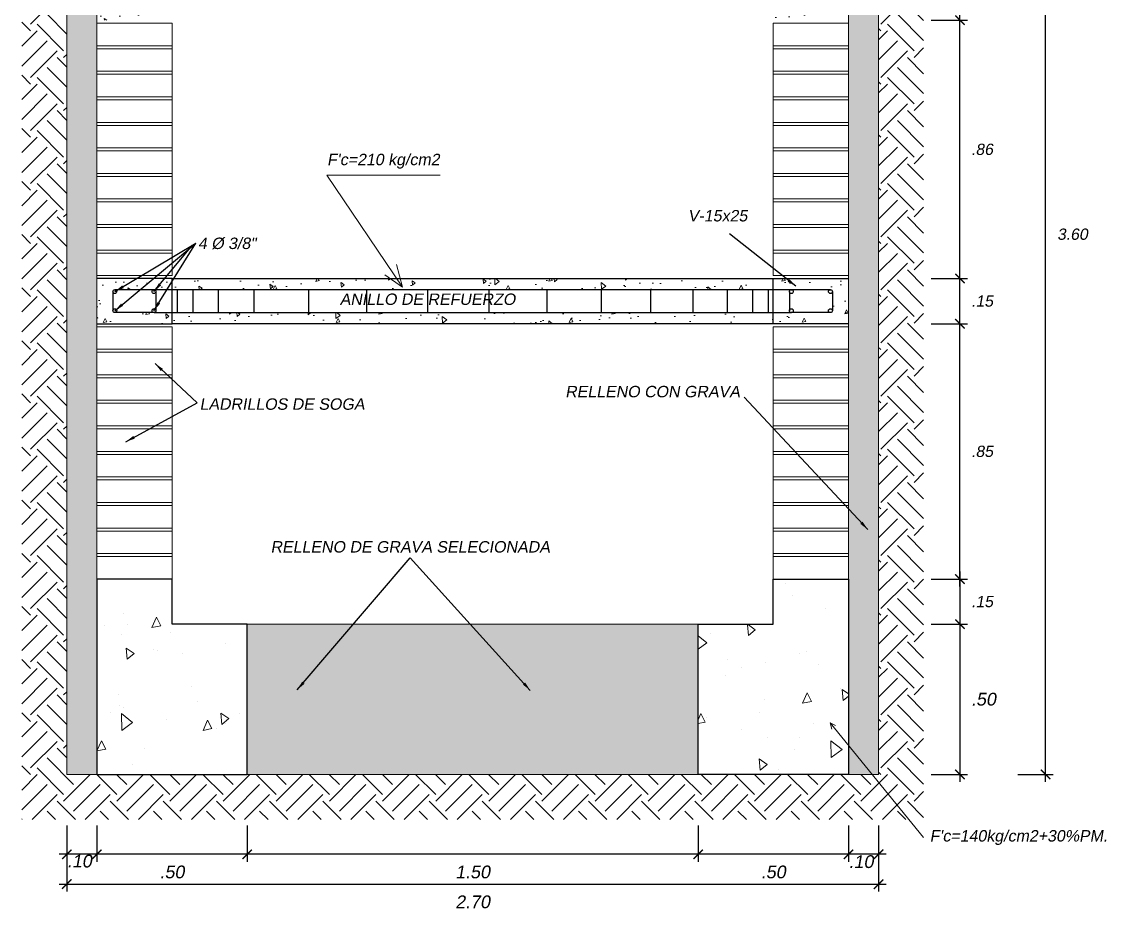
# Model space of a CAD drawing. Header units: metres. Extents: x 4293 to 4528, y 2596 to 2639.
# Drawn here: x 4308.162 to 4311.769, y 2616.846 to 2619.803 of the extents above; entities that cross this region are included whole.
import ezdxf
from ezdxf.enums import TextEntityAlignment as Align

# ---------------------------------------------------------------- set-up
doc = ezdxf.new("R2010")
doc.units = ezdxf.units.M
for name, color, linetype, lineweight in [('a. acero', 150, 'Continuous', 25), ('a. grava', 252, 'Continuous', 5), ('a. Ladrillos', 24, 'Continuous', 15), ('a. terreno', 79, 'Continuous', 9), ('A.Texto', 180, 'Continuous', 5), ('cimiento', 6, 'Continuous', 30), ('concreto', 252, 'Continuous', 5), ('Cotas', 170, 'Continuous', 5), ('Sombreados', 8, 'Continuous', 5)]:
    doc.layers.add(name, color=color, linetype=linetype, lineweight=lineweight)
doc.styles.add('ARIAL', font='arial.ttf', dxfattribs={"oblique": 10})
doc.dimstyles.new('Esc 1-25', dxfattribs={"dimscale": 0.25, "dimtxt": 0.15, "dimasz": 0.125, "dimexe": 0.1, "dimexo": 0.1, "dimgap": 0.15, "dimtad": 2, "dimtih": 1, "dimtoh": 1, "dimzin": 4, "dimdsep": 46, "dimtxsty": 'ARIAL', "dimblk": 'ARCHTICK', "dimcen": 0.5, "dimdle": 0.1, "dimadec": 0, "dimazin": 0, "dimtfac": 1, "dimtofl": 0, "dimtmove": 2, "dimatfit": 3, "dimfxl": 1, "dimtolj": 1, "dimtzin": 0, "dimarcsym": 1})
pattern_1 = [(228.0128, (4274.938593, 2620.601631), (-0.7999998232, -0.9000001342), [0.0134536, -1.3319088]), (184.9697, (4274.929593, 2620.5916314), (1.20000010515, 0.0999991307), [0.0230868, -2.2855925]), (132.5104, (4274.906593, 2620.5896314), (0.9999990718, -1.1000008674), [0.0162788, -1.6116032]), (267.2737, (4274.867593, 2620.5646314), (0.0999996018, 2.0000000295), [0.0210238, -2.0813558]), (292.8337, (4274.866593, 2620.5436314), (-0.50000099054, 1.1999996412), [0.0206155, -2.0409373]), (357.2737, (4274.874593, 2620.5246314), (-2.0000000295, 0.0999996018), [0.0210238, -2.0813558]), (37.6942, (4274.895593, 2620.5236314), (-1.30000073456, -0.9999990405), [0.0278029, -2.7524849]), (72.2553, (4274.917593, 2620.5406314), (0.70000107627, 2.19999962312), [0.0262488, -2.5986321]), (121.4296, (4274.925593, 2620.5656314), (-0.8000008234, 1.29999950365), [0.021095, -2.0884073]), (175.2364, (4274.914593, 2620.583631), (1.1000000946, -0.0999991533), [0.0240832, -1.1800763]), (222.3974, (4274.890593, 2620.5856314), (-1.2000007351, -1.0999992082), [0.0311448, -3.0833375]), (138.8141, (4274.966593, 2620.563631), (-0.7000002947, 0.5999997313), [0.0106301, -1.0523844]), (171.4692, (4274.958593, 2620.5706314), (1.2999998285, -0.200000791), [0.0202237, -2.0021511]), (225, (4274.93859, 2620.57363), (-1e-17, -0.10000003), [0.0141421, -0.1272792]), (203.1986, (4274.931593, 2620.585631), (0.499999973, 0.2000001325), [0.0076158, -0.7539615]), (291.8014, (4274.924593, 2620.582631), (-0.099999991, 0.300000027), [0.0107703, -0.5277462]), (30.9638, (4274.928593, 2620.572631), (0.299999802, 0.200000248), [0.0174929, -0.5656023]), (161.5651, (4274.943593, 2620.58163), (0.200000043, -0.09999984), [0.0126491, -0.3035787]), (16.3895, (4274.866593, 2620.5826314), (1.0000002198, 0.299999271), [0.01772, -1.7542845]), (70.3462, (4274.883593, 2620.5876314), (-0.3999995247, -1.1000002136), [0.0148661, -1.4717408]), (293.1986, (4274.943593, 2620.601631), (-0.2000001325, 0.499999973), [0.0152315, -0.7463458]), (343.6105, (4274.949593, 2620.5876314), (-1.0000002198, 0.299999271), [0.01772, -1.7542845]), (339.444, (4274.866593, 2620.520631), (-0.5000001845, 0.1999995996), [0.017088, -0.8373124]), (294.7751, (4274.882593, 2620.5146314), (-0.4999992189, 1.1000003422), [0.0143178, -1.4174643]), (66.8014, (4274.944593, 2620.501631), (0.2000001325, 0.499999973), [0.0152315, -0.7463458]), (17.354, (4274.950593, 2620.5156314), (-1.3000002019, -0.3999994502), [0.0167631, -1.6595424]), (69.444, (4274.895593, 2620.501631), (-0.1999995996, -0.5000001845), [0.008544, -0.8458564]), (101.3099, (4274.938593, 2620.501631), (-0.099999763, 0.400000075), [0.005099, -0.5048029]), (165.9638, (4274.937593, 2620.506631), (0.300000055, -0.099999806), [0.0206155, -0.391695]), (186.009, (4274.917593, 2620.5116314), (0.9999999751, 0.09999993175), [0.019105, -1.8913923]), (303.6901, (4274.928593, 2620.56363), (-0.100000133, 0.199999956), [0.0144222, -0.3461329]), (353.1572, (4274.936593, 2620.5516314), (1.69999993655, -0.2000007998), [0.0251794, -2.4927563]), (60.9454, (4274.961593, 2620.548631), (-0.4000000027, -0.7000000385), [0.0102956, -1.0192674]), (90, (4274.96659, 2620.55763), (-0.1, 0.1), [0.006, -0.094]), (120.2564, (4274.915593, 2620.5146314), (0.3999994887, -0.7000002456), [0.0138924, -1.375352]), (48.0128, (4274.908593, 2620.526631), (0.7999998232, 0.9000001342), [0.0269072, -1.3184552]), (0, (4274.92659, 2620.54663), (0.1, 0.1), [0.026, -0.074]), (325.3048, (4274.952593, 2620.5466314), (-0.9999994259, 0.700000861), [0.0158114, -1.5653274]), (254.0546, (4274.965593, 2620.537631), (-0.099999989, -0.4000000127), [0.0145602, -0.7134508]), (207.646, (4274.961593, 2620.5236314), (-1.8999995807, -1.0000007713), [0.0237065, -2.3469474]), (175.4261, (4274.940593, 2620.5126314), (-1.30000005583, 0.0999994801), [0.0250799, -2.4829074])]

# ---------------------------------------------------------------- blocks, each defined once
blk = doc.blocks.new('_ArchTick')
at = {"color": 0, "linetype": 'ByBlock', "const_width": 0.15}
blk.add_lwpolyline([(-0.5, -0.5), (0.5, 0.5)], dxfattribs=at)
blk = doc.blocks.new('*D457')
at = {"layer": 'Cotas', "color": 0, "lineweight": -2, "transparency": 16777216}
for p, q in [((4311.2825, 2617.9733), (4311.2825, 2617.7733)), ((4311.1867, 2617.9483), (4311.3075, 2617.9483)), ((4311.1867, 2617.7983), (4311.3075, 2617.7983))]:
    blk.add_line(p, q, dxfattribs=at)
at = {"layer": 'Defpoints', "color": 0, "transparency": 16777216}
for p in [(4311.1617, 2617.9483), (4311.1617, 2617.7983), (4311.2825, 2617.7983)]:
    blk.add_point(p, dxfattribs=at)
at = {"layer": 'Cotas', "color": 0, "lineweight": -2, "transparency": 16777216, "xscale": 0.03125, "yscale": 0.03125, "zscale": 0.03125}
for p, rotation in [((4311.2825, 2617.9483), 90), ((4311.2825, 2617.7983), 270)]:
    blk.add_blockref('_ArchTick', p, dxfattribs=dict(at, rotation=rotation))
at = {"layer": 'Cotas', "color": 0, "transparency": 16777216, "insert": (4311.3563, 2617.8733), "char_height": 0.0375, "attachment_point": 5, "style": 'ARIAL'}
blk.add_mtext('\\A1;.15', dxfattribs=at)
blk = doc.blocks.new('*D458')
at = {"layer": 'Cotas', "color": 0, "lineweight": -2, "transparency": 16777216}
for p, q in [((4311.2825, 2617.8233), (4311.2825, 2617.2733)), ((4311.1867, 2617.7983), (4311.3075, 2617.7983)), ((4311.1867, 2617.2983), (4311.3075, 2617.2983))]:
    blk.add_line(p, q, dxfattribs=at)
at = {"layer": 'Defpoints', "color": 0, "transparency": 16777216}
for p in [(4311.1617, 2617.7983), (4311.1617, 2617.2983), (4311.2825, 2617.2983)]:
    blk.add_point(p, dxfattribs=at)
at = {"layer": 'Cotas', "color": 0, "lineweight": -2, "transparency": 16777216, "xscale": 0.03125, "yscale": 0.03125, "zscale": 0.03125}
for p, rotation in [((4311.2825, 2617.7983), 90), ((4311.2825, 2617.2983), 270)]:
    blk.add_blockref('_ArchTick', p, dxfattribs=dict(at, rotation=rotation))
at = {"layer": 'Cotas', "color": 0, "transparency": 16777216, "insert": (4311.3609, 2617.5483), "char_height": 0.0425, "attachment_point": 5, "style": 'ARIAL'}
blk.add_mtext('\\A1;.50', dxfattribs=at)
blk = doc.blocks.new('*D459')
at = {"layer": 'Cotas', "color": 0, "lineweight": -2, "transparency": 16777216}
for p, q in [((4310.9117, 2617.128), (4310.9117, 2617.0076)), ((4311.0117, 2617.128), (4311.0117, 2617.0076)), ((4311.0367, 2617.0326), (4310.8867, 2617.0326))]:
    blk.add_line(p, q, dxfattribs=at)
at = {"layer": 'Defpoints', "color": 0, "transparency": 16777216}
for p in [(4310.9117, 2617.153), (4311.0117, 2617.153), (4310.9117, 2617.0326)]:
    blk.add_point(p, dxfattribs=at)
at = {"layer": 'Cotas', "color": 0, "lineweight": -2, "transparency": 16777216, "xscale": 0.03125, "yscale": 0.03125, "zscale": 0.03125, "rotation": 180}
blk.add_blockref('_ArchTick', (4310.9117, 2617.0326), dxfattribs=at)
at = {"layer": 'Cotas', "color": 0, "lineweight": -2, "transparency": 16777216, "xscale": 0.03125, "yscale": 0.03125, "zscale": 0.03125}
blk.add_blockref('_ArchTick', (4311.0117, 2617.0326), dxfattribs=at)
at = {"layer": 'Cotas', "color": 0, "transparency": 16777216, "insert": (4310.9536, 2617.0077), "char_height": 0.0425, "attachment_point": 5, "style": 'ARIAL'}
blk.add_mtext('\\A1;.10', dxfattribs=at)
blk = doc.blocks.new('*D460')
at = {"layer": 'Cotas', "color": 0, "lineweight": -2, "transparency": 16777216}
for p, q in [((4310.4117, 2617.128), (4310.4117, 2617.0076)), ((4310.9117, 2617.128), (4310.9117, 2617.0076)), ((4310.9367, 2617.0326), (4310.3867, 2617.0326))]:
    blk.add_line(p, q, dxfattribs=at)
at = {"layer": 'Defpoints', "color": 0, "transparency": 16777216}
for p in [(4310.4117, 2617.153), (4310.9117, 2617.153), (4310.4117, 2617.0326)]:
    blk.add_point(p, dxfattribs=at)
at = {"layer": 'Cotas', "color": 0, "lineweight": -2, "transparency": 16777216, "xscale": 0.03125, "yscale": 0.03125, "zscale": 0.03125, "rotation": 180}
blk.add_blockref('_ArchTick', (4310.4117, 2617.0326), dxfattribs=at)
at = {"layer": 'Cotas', "color": 0, "lineweight": -2, "transparency": 16777216, "xscale": 0.03125, "yscale": 0.03125, "zscale": 0.03125}
blk.add_blockref('_ArchTick', (4310.9117, 2617.0326), dxfattribs=at)
at = {"layer": 'Cotas', "color": 0, "transparency": 16777216, "insert": (4310.6617, 2616.9734), "char_height": 0.0425, "attachment_point": 5, "style": 'ARIAL'}
blk.add_mtext('\\A1;.50', dxfattribs=at)
blk = doc.blocks.new('*D461')
at = {"layer": 'Cotas', "color": 0, "lineweight": -2, "transparency": 16777216}
for p, q in [((4308.9117, 2617.128), (4308.9117, 2617.0076)), ((4310.4117, 2617.128), (4310.4117, 2617.0076)), ((4310.4367, 2617.0326), (4308.8867, 2617.0326))]:
    blk.add_line(p, q, dxfattribs=at)
at = {"layer": 'Defpoints', "color": 0, "transparency": 16777216}
for p in [(4308.9117, 2617.153), (4310.4117, 2617.153), (4308.9117, 2617.0326)]:
    blk.add_point(p, dxfattribs=at)
at = {"layer": 'Cotas', "color": 0, "lineweight": -2, "transparency": 16777216, "xscale": 0.03125, "yscale": 0.03125, "zscale": 0.03125, "rotation": 180}
blk.add_blockref('_ArchTick', (4308.9117, 2617.0326), dxfattribs=at)
at = {"layer": 'Cotas', "color": 0, "lineweight": -2, "transparency": 16777216, "xscale": 0.03125, "yscale": 0.03125, "zscale": 0.03125}
blk.add_blockref('_ArchTick', (4310.4117, 2617.0326), dxfattribs=at)
at = {"layer": 'Cotas', "color": 0, "transparency": 16777216, "insert": (4309.6617, 2616.9734), "char_height": 0.0425, "attachment_point": 5, "style": 'ARIAL'}
blk.add_mtext('\\A1;1.50', dxfattribs=at)
blk = doc.blocks.new('*D462')
at = {"layer": 'Cotas', "color": 0, "lineweight": -2, "transparency": 16777216}
for p, q in [((4308.4117, 2617.128), (4308.4117, 2617.0076)), ((4308.9117, 2617.128), (4308.9117, 2617.0076)), ((4308.9367, 2617.0326), (4308.3867, 2617.0326))]:
    blk.add_line(p, q, dxfattribs=at)
at = {"layer": 'Defpoints', "color": 0, "transparency": 16777216}
for p in [(4308.4117, 2617.153), (4308.9117, 2617.153), (4308.4117, 2617.0326)]:
    blk.add_point(p, dxfattribs=at)
at = {"layer": 'Cotas', "color": 0, "lineweight": -2, "transparency": 16777216, "xscale": 0.03125, "yscale": 0.03125, "zscale": 0.03125, "rotation": 180}
blk.add_blockref('_ArchTick', (4308.4117, 2617.0326), dxfattribs=at)
at = {"layer": 'Cotas', "color": 0, "lineweight": -2, "transparency": 16777216, "xscale": 0.03125, "yscale": 0.03125, "zscale": 0.03125}
blk.add_blockref('_ArchTick', (4308.9117, 2617.0326), dxfattribs=at)
at = {"layer": 'Cotas', "color": 0, "transparency": 16777216, "insert": (4308.6617, 2616.9734), "char_height": 0.0425, "attachment_point": 5, "style": 'ARIAL'}
blk.add_mtext('\\A1;.50', dxfattribs=at)
blk = doc.blocks.new('*D463')
at = {"layer": 'Cotas', "color": 0, "lineweight": -2, "transparency": 16777216}
for p, q in [((4308.3117, 2617.128), (4308.3117, 2617.0076)), ((4308.4117, 2617.128), (4308.4117, 2617.0076)), ((4308.4367, 2617.0326), (4308.2867, 2617.0326))]:
    blk.add_line(p, q, dxfattribs=at)
at = {"layer": 'Defpoints', "color": 0, "transparency": 16777216}
for p in [(4308.3117, 2617.153), (4308.4117, 2617.153), (4308.3117, 2617.0326)]:
    blk.add_point(p, dxfattribs=at)
at = {"layer": 'Cotas', "color": 0, "lineweight": -2, "transparency": 16777216, "xscale": 0.03125, "yscale": 0.03125, "zscale": 0.03125, "rotation": 180}
blk.add_blockref('_ArchTick', (4308.3117, 2617.0326), dxfattribs=at)
at = {"layer": 'Cotas', "color": 0, "lineweight": -2, "transparency": 16777216, "xscale": 0.03125, "yscale": 0.03125, "zscale": 0.03125}
blk.add_blockref('_ArchTick', (4308.4117, 2617.0326), dxfattribs=at)
at = {"layer": 'Cotas', "color": 0, "transparency": 16777216, "insert": (4308.3537, 2617.0096), "char_height": 0.0425, "attachment_point": 5, "style": 'ARIAL'}
blk.add_mtext('\\A1;.10', dxfattribs=at)
blk = doc.blocks.new('*D464')
at = {"layer": 'Cotas', "color": 0, "lineweight": -2, "transparency": 16777216}
for p, q in [((4308.3117, 2617.128), (4308.3117, 2616.9081)), ((4311.0117, 2617.128), (4311.0117, 2616.9081)), ((4308.2867, 2616.9331), (4311.0367, 2616.9331))]:
    blk.add_line(p, q, dxfattribs=at)
at = {"layer": 'Defpoints', "color": 0, "transparency": 16777216}
for p in [(4308.3117, 2617.153), (4311.0117, 2617.153), (4311.0117, 2616.9331)]:
    blk.add_point(p, dxfattribs=at)
at = {"layer": 'Cotas', "color": 0, "lineweight": -2, "transparency": 16777216, "xscale": 0.03125, "yscale": 0.03125, "zscale": 0.03125, "rotation": 180}
blk.add_blockref('_ArchTick', (4308.3117, 2616.9331), dxfattribs=at)
at = {"layer": 'Cotas', "color": 0, "lineweight": -2, "transparency": 16777216, "xscale": 0.03125, "yscale": 0.03125, "zscale": 0.03125}
blk.add_blockref('_ArchTick', (4311.0117, 2616.9331), dxfattribs=at)
at = {"layer": 'Cotas', "color": 0, "transparency": 16777216, "insert": (4309.6617, 2616.8739), "char_height": 0.0425, "attachment_point": 5, "style": 'ARIAL'}
blk.add_mtext('\\A1;2.70', dxfattribs=at)
blk = doc.blocks.new('A$C50224216')
at = {"layer": 'Sombreados'}
for p, q in [((0.0889, 0.5358), (0.0889, 0.5358)), ((0.183, 0.489), (0.1983, 0.5232)), ((0.2125, 0.4947), (0.1983, 0.5232)), ((0.0241, 0.4968), (0.0241, 0.4968)), ((0.1011, 0.4996), (0.1011, 0.4996)), ((0.183, 0.489), (0.2125, 0.4947)), ((0.2459, 0.4719), (0.2459, 0.4719)), ((0.0836, 0.4648), (0.0836, 0.4648)), ((0.4272, 0.4361), (0.4272, 0.4361)), ((0.1008, 0.3833), (0.0976, 0.4206)), ((0.1238, 0.4025), (0.0976, 0.4206)), ((0.1008, 0.3833), (0.1238, 0.4025)), ((0.1868, 0.4159), (0.1868, 0.4159)), ((0.2023, 0.4138), (0.2023, 0.4138)), ((0.2852, 0.4032), (0.2852, 0.4032)), ((0.3157, 0.2918), (0.3157, 0.2918)), ((0.0706, 0.2644), (0.0706, 0.2644)), ((0.0751, 0.2303), (0.0751, 0.2303)), ((0.0885, 0.2225), (0.0885, 0.2225)), ((0.3339, 0.2416), (0.3339, 0.2416)), ((0.0456, 0.2074), (0.0456, 0.2074)), ((0.0827, 0.1465), (0.0815, 0.2028)), ((0.119, 0.1731), (0.0815, 0.2028)), ((0.2333, 0.1834), (0.2333, 0.1834)), ((0.3534, 0.1466), (0.3686, 0.1808)), ((0.3828, 0.1523), (0.3686, 0.1808)), ((0.4158, 0.1664), (0.4126, 0.2037)), ((0.4388, 0.1857), (0.4126, 0.2037)), ((0.4158, 0.1664), (0.4388, 0.1857)), ((0.4736, 0.2037), (0.4736, 0.2037)), ((0.0827, 0.1465), (0.119, 0.1731)), ((0.3534, 0.1466), (0.3828, 0.1523)), ((0.397, 0.1537), (0.397, 0.1537)), ((0.4291, 0.1698), (0.4291, 0.1698)), ((0, 0.0779), (0.0153, 0.1121)), ((0.0294, 0.0836), (0.0152, 0.1121)), ((0, 0.0779), (0.0294, 0.0836)), ((0.159, 0.0854), (0.159, 0.0854)), ((0.117, 0.0319), (0.117, 0.0319)), ((0.1631, 0), (0.1631, 0)), ((0.3223, 0), (0.3223, 0))]:
    blk.add_line(p, q, dxfattribs=at)
blk = doc.blocks.new('A$C6FFC4B8D')
at = {"layer": 'Sombreados'}
for p, q in [((0.2896, 0.6342), (0.2896, 0.6342)), ((0.314, 0.5961), (0.314, 0.5961)), ((0.4224, 0.5524), (0.4224, 0.5524)), ((0.1672, 0.4623), (0.1642, 0.4975)), ((0.1902, 0.4816), (0.1672, 0.4975)), ((0.1672, 0.4623), (0.1902, 0.4816)), ((0.1733, 0.4827), (0.1733, 0.4827)), ((0.0294, 0.4384), (0, 0.4617)), ((0, 0.4169), (0.0294, 0.4384)), ((0.0417, 0.4679), (0.0417, 0.4679)), ((0.336, 0.4018), (0.336, 0.4018)), ((0.3617, 0.4076), (0.3617, 0.4076)), ((0.0965, 0.3825), (0.0965, 0.3825)), ((0.2257, 0.3716), (0.2257, 0.3716)), ((0.4019, 0.3658), (0.4019, 0.3658)), ((0.0923, 0.3284), (0.0923, 0.3284)), ((0.1432, 0.3545), (0.1432, 0.3545)), ((0.3474, 0.2373), (0.3626, 0.2716)), ((0.3768, 0.243), (0.3626, 0.2716)), ((0.4751, 0.2856), (0.4751, 0.2856)), ((0.4822, 0.2454), (0.479, 0.2828)), ((0.5, 0.2683), (0.479, 0.2828)), ((0.4822, 0.2454), (0.5, 0.2604)), ((0.2198, 0.2502), (0.2198, 0.2502)), ((0.3474, 0.2373), (0.3768, 0.243)), ((0, 0.1821), (0.0092, 0.2029)), ((0.0234, 0.1743), (0.0092, 0.2029)), ((0.029, 0.1908), (0.029, 0.1908)), ((0.2057, 0.2064), (0.2057, 0.2064)), ((0, 0.1698), (0.0234, 0.1743)), ((0.1429, 0.1501), (0.1429, 0.1501)), ((0.3825, 0.1693), (0.3825, 0.1693)), ((0.4596, 0.1491), (0.4596, 0.1491)), ((0.2311, 0.1243), (0.2311, 0.1243)), ((0.3375, 0.1221), (0.3375, 0.1221)), ((0.4429, 0.0558), (0.4417, 0.112)), ((0.4792, 0.0824), (0.4417, 0.112)), ((0.3191, 0.0844), (0.3191, 0.0844)), ((0.4429, 0.0558), (0.4792, 0.0824)), ((0.2065, 0.014), (0.2032, 0.0514)), ((0.2294, 0.0333), (0.2032, 0.0514)), ((0.0491, 0), (0.0491, 0)), ((0.2065, 0.014), (0.2294, 0.0333)), ((0.2662, 0.0178), (0.2662, 0.0178))]:
    blk.add_line(p, q, dxfattribs=at)
blk = doc.blocks.new('*D427')
at = {"layer": 'Cotas', "color": 0, "lineweight": -2, "ltscale": 0.01, "transparency": 16777216}
for p, q in [((4311.2825, 2617.9233), (4311.2825, 2618.8233)), ((4311.1867, 2618.7983), (4311.3075, 2618.7983)), ((4311.1867, 2617.9483), (4311.3075, 2617.9483))]:
    blk.add_line(p, q, dxfattribs=at)
at = {"layer": 'Defpoints', "color": 0, "ltscale": 0.01, "transparency": 16777216}
for p in [(4311.1617, 2618.7983), (4311.2825, 2618.7983), (4311.1617, 2617.9483)]:
    blk.add_point(p, dxfattribs=at)
at = {"layer": 'Cotas', "color": 0, "lineweight": -2, "ltscale": 0.01, "transparency": 16777216, "xscale": 0.03125, "yscale": 0.03125, "zscale": 0.03125}
for p, rotation in [((4311.2825, 2618.7983), 90), ((4311.2825, 2617.9483), 270)]:
    blk.add_blockref('_ArchTick', p, dxfattribs=dict(at, rotation=rotation))
at = {"layer": 'Cotas', "color": 0, "ltscale": 0.01, "transparency": 16777216, "insert": (4311.3563, 2618.3733), "char_height": 0.0375, "attachment_point": 5, "style": 'ARIAL'}
blk.add_mtext('\\A1;.85', dxfattribs=at)
blk = doc.blocks.new('*D428')
at = {"layer": 'Cotas', "color": 0, "lineweight": -2, "ltscale": 0.01, "transparency": 16777216}
for p, q in [((4311.2825, 2618.7733), (4311.2825, 2618.9733)), ((4311.1867, 2618.9483), (4311.3075, 2618.9483)), ((4311.1867, 2618.7983), (4311.3075, 2618.7983))]:
    blk.add_line(p, q, dxfattribs=at)
at = {"layer": 'Defpoints', "color": 0, "ltscale": 0.01, "transparency": 16777216}
for p in [(4311.1617, 2618.9483), (4311.2825, 2618.9483), (4311.1617, 2618.7983)]:
    blk.add_point(p, dxfattribs=at)
at = {"layer": 'Cotas', "color": 0, "lineweight": -2, "ltscale": 0.01, "transparency": 16777216, "xscale": 0.03125, "yscale": 0.03125, "zscale": 0.03125}
for p, rotation in [((4311.2825, 2618.9483), 90), ((4311.2825, 2618.7983), 270)]:
    blk.add_blockref('_ArchTick', p, dxfattribs=dict(at, rotation=rotation))
at = {"layer": 'Cotas', "color": 0, "ltscale": 0.01, "transparency": 16777216, "insert": (4311.3563, 2618.8733), "char_height": 0.0375, "attachment_point": 5, "style": 'ARIAL'}
blk.add_mtext('\\A1;.15', dxfattribs=at)
blk = doc.blocks.new('*D429')
at = {"layer": 'Cotas', "color": 0, "lineweight": -2, "ltscale": 0.01, "transparency": 16777216}
for p, q in [((4311.2825, 2618.9233), (4311.2825, 2619.8333)), ((4311.1867, 2619.8083), (4311.3075, 2619.8083)), ((4311.1867, 2618.9483), (4311.3075, 2618.9483))]:
    blk.add_line(p, q, dxfattribs=at)
at = {"layer": 'Defpoints', "color": 0, "ltscale": 0.01, "transparency": 16777216}
for p in [(4311.1617, 2619.8083), (4311.2825, 2619.8083), (4311.1617, 2618.9483)]:
    blk.add_point(p, dxfattribs=at)
at = {"layer": 'Cotas', "color": 0, "lineweight": -2, "ltscale": 0.01, "transparency": 16777216, "xscale": 0.03125, "yscale": 0.03125, "zscale": 0.03125}
for p, rotation in [((4311.2825, 2619.8083), 90), ((4311.2825, 2618.9483), 270)]:
    blk.add_blockref('_ArchTick', p, dxfattribs=dict(at, rotation=rotation))
at = {"layer": 'Cotas', "color": 0, "ltscale": 0.01, "transparency": 16777216, "insert": (4311.3561, 2619.3783), "char_height": 0.0375, "attachment_point": 5, "style": 'ARIAL'}
blk.add_mtext('\\A1;.86', dxfattribs=at)
blk = doc.blocks.new('*D430')
at = {"layer": 'Cotas', "color": 0, "lineweight": -2, "ltscale": 0.01, "transparency": 16777216}
for p, q in [((4311.2825, 2619.7833), (4311.2825, 2619.9833)), ((4311.1867, 2619.9583), (4311.3075, 2619.9583)), ((4311.1867, 2619.8083), (4311.3075, 2619.8083))]:
    blk.add_line(p, q, dxfattribs=at)
at = {"layer": 'Defpoints', "color": 0, "ltscale": 0.01, "transparency": 16777216}
for p in [(4311.1617, 2619.9583), (4311.2825, 2619.9583), (4311.1617, 2619.8083)]:
    blk.add_point(p, dxfattribs=at)
at = {"layer": 'Cotas', "color": 0, "lineweight": -2, "ltscale": 0.01, "transparency": 16777216, "xscale": 0.03125, "yscale": 0.03125, "zscale": 0.03125}
for p, rotation in [((4311.2825, 2619.9583), 90), ((4311.2825, 2619.8083), 270)]:
    blk.add_blockref('_ArchTick', p, dxfattribs=dict(at, rotation=rotation))
at = {"layer": 'Cotas', "color": 0, "ltscale": 0.01, "transparency": 16777216, "insert": (4311.3563, 2619.8833), "char_height": 0.0375, "attachment_point": 5, "style": 'ARIAL'}
blk.add_mtext('\\A1;.15', dxfattribs=at)
blk = doc.blocks.new('*D432')
at = {"layer": 'Cotas', "color": 0, "lineweight": -2, "ltscale": 0.01, "transparency": 16777216}
for p, q in [((4311.5672, 2617.2733), (4311.5672, 2620.9183)), ((4311.4091, 2620.8933), (4311.5922, 2620.8933)), ((4311.4749, 2617.2983), (4311.5922, 2617.2983))]:
    blk.add_line(p, q, dxfattribs=at)
at = {"layer": 'Defpoints', "color": 0, "ltscale": 0.01, "transparency": 16777216}
for p in [(4311.3841, 2620.8933), (4311.5672, 2620.8933), (4311.4499, 2617.2983)]:
    blk.add_point(p, dxfattribs=at)
at = {"layer": 'Cotas', "color": 0, "lineweight": -2, "ltscale": 0.01, "transparency": 16777216, "xscale": 0.03125, "yscale": 0.03125, "zscale": 0.03125}
for p, rotation in [((4311.5672, 2620.8933), 90), ((4311.5672, 2617.2983), 270)]:
    blk.add_blockref('_ArchTick', p, dxfattribs=dict(at, rotation=rotation))
at = {"layer": 'Cotas', "color": 0, "ltscale": 0.01, "transparency": 16777216, "insert": (4311.6567, 2619.0958), "char_height": 0.0375, "attachment_point": 5, "style": 'ARIAL'}
blk.add_mtext('\\A1;3.60', dxfattribs=at)

msp = doc.modelspace()

# ---------------------------------------------------------------- hatches: boundary and pattern name
at = {"layer": 'a. grava'}
h = msp.add_hatch(dxfattribs=at)
h.set_pattern_fill('GRAVEL', color=256, scale=0.1, style=0)
h.set_pattern_definition(pattern_1)
h.paths.add_polyline_path([(4311.0117, 2620.7333), (4310.9117, 2620.7333), (4310.9117, 2617.2983), (4311.0117, 2617.2983)])
h.paths.add_polyline_path([(4308.4117, 2620.4483), (4308.3117, 2620.4483), (4308.3117, 2617.2983), (4308.4117, 2617.2983)])
h.paths.add_polyline_path([(4308.4117, 2620.7333), (4308.3117, 2620.7333), (4308.3117, 2620.5998), (4308.4117, 2620.5998)])
h.paths.add_polyline_path([(4308.4117, 2620.5248), (4308.3117, 2620.5248), (4308.3117, 2620.4483), (4308.4117, 2620.4483)])
h = msp.add_hatch(dxfattribs=at)
h.set_pattern_fill('GRAVEL', color=256, scale=0.1, style=0)
h.set_pattern_definition(pattern_1)
h.paths.add_polyline_path([(4310.4117, 2617.2983), (4310.4117, 2617.7983), (4308.9117, 2617.7983), (4308.9117, 2617.2983)])
at = {"layer": 'a. terreno'}
h = msp.add_hatch(dxfattribs=at)
h.set_pattern_fill('EARTH', color=256, scale=0.5, angle=45, style=0)
h.set_pattern_definition([(45, (4292.45762, 2620.50163), (1e-17, 0.1767767), [0.125, -0.125]), (45, (4292.42447, 2620.53478), (1e-17, 0.1767767), [0.125, -0.125]), (45, (4292.39133, 2620.56792), (1e-17, 0.1767767), [0.125, -0.125]), (135, (4292.39133, 2620.59002), (-0.1767767, 3e-17), [0.125, -0.125]), (135, (4292.42447, 2620.62317), (-0.1767767, 3e-17), [0.125, -0.125]), (135, (4292.45762, 2620.65631), (-0.1767767, 3e-17), [0.125, -0.125])])
h.paths.add_polyline_path([(4311.0117, 2617.2983), (4311.0117, 2620.8933), (4311.1617, 2620.8933), (4311.1617, 2617.1483), (4308.1617, 2617.1483), (4308.1617, 2620.8933), (4308.3117, 2620.8933), (4308.3117, 2617.2983)])
at = {"layer": 'concreto', "ltscale": 2}
h = msp.add_hatch(dxfattribs=at)
h.set_pattern_fill('AR-CONC', color=256, scale=0.02, angle=45, style=0)
h.set_pattern_definition([(95, (4274.86659, 2620.50163), (0.1103104, 0.0925614), [0.015, -0.165]), (40, (4274.8666, 2620.50163), (-0.12599843, 0.0867536), [0.012, -0.132]), (145.4514, (4274.87579, 2620.50934), (-0.0156879, 0.17931506), [0.01274804, -0.1402284]), (91.1842, (4274.8383, 2620.52992), (0.1743386, 0.12752275), [0.0225, -0.2475]), (141.6356, (4274.85284, 2620.54054), (-0.0055798, 0.2699423), [0.019122, -0.2103426]), (36.1842, (4274.8383, 2620.52992), (-0.00558, 0.2699423), [0.018, -0.198]), (66, (4274.85952, 2620.53699), (0.1413543, 0.0274765), [0.015, -0.165]), (11, (4274.85952, 2620.53699), (-0.0681417, 0.1369617), [0.012, -0.132]), (116.4514, (4274.8713, 2620.53928), (0.0732127, 0.1644381), [0.01274804, -0.1402284]), (82.5, (4274.866593, 2620.50163), (-0.04535864, 0.04879796), [0, -0.1304, 0, -0.134, 0, -0.1325]), (52.5, (4274.86659, 2620.50163), (-0.01857459, 0.09298189), [0, -0.0764, 0, -0.1274, 0, -0.0505]), (12.5, (4274.835056, 2620.470094), (0.07868363, 0.07230415), [0, -0.05, 0, -0.156, 0, -0.207]), (2.5, (4274.82091, 2620.45595), (0.068318, 0.09663196), [0, -0.065, 0, -0.1036, 0, -0.147])])
h.paths.add_polyline_path([(4308.6617, 2619.9583), (4308.4117, 2619.9583), (4308.4117, 2619.8083), (4308.6617, 2619.8083), (4308.6617, 2619.8451), (4308.6017, 2619.8451), (4308.4717, 2619.8451, -0.414214), (4308.4654, 2619.8515), (4308.4654, 2619.9151, -0.414214), (4308.4717, 2619.9215), (4308.6017, 2619.9215), (4308.6617, 2619.9215)])
h.paths.add_polyline_path([(4310.6617, 2619.9583), (4308.6617, 2619.9583), (4308.6617, 2619.9215), (4310.6617, 2619.9215)])
h.paths.add_polyline_path([(4310.9117, 2619.9583), (4310.6617, 2619.9583), (4310.6617, 2619.9215), (4310.7217, 2619.9215), (4310.8517, 2619.9215, -0.414214), (4310.8581, 2619.9151), (4310.8581, 2619.8515, -0.414214), (4310.8517, 2619.8451), (4310.7217, 2619.8451), (4310.6617, 2619.8451), (4310.6617, 2619.8083), (4310.9117, 2619.8083)])
h.paths.add_polyline_path([(4310.6617, 2618.9483), (4308.6617, 2618.9483), (4308.6617, 2618.9115), (4310.6617, 2618.9115)])
h.paths.add_polyline_path([(4310.6617, 2618.8351), (4308.6617, 2618.8351), (4308.6617, 2618.7983), (4310.6617, 2618.7983)])
h.paths.add_polyline_path([(4308.6617, 2618.8351), (4308.602, 2618.8351, -0.009), (4308.6017, 2618.8351), (4308.4717, 2618.8351, -0.414214), (4308.4654, 2618.8415), (4308.4654, 2618.9051, -0.414214), (4308.4717, 2618.9115), (4308.6017, 2618.9115), (4308.6617, 2618.9115), (4308.6617, 2618.9483), (4308.4117, 2618.9483), (4308.4117, 2618.7983), (4308.6617, 2618.7983)])
h.paths.add_polyline_path([(4310.9117, 2618.9483), (4310.6617, 2618.9483), (4310.6617, 2618.9115), (4310.7217, 2618.9115), (4310.8517, 2618.9115, -0.414214), (4310.8581, 2618.9051), (4310.8581, 2618.8415, -0.414214), (4310.8517, 2618.8351), (4310.7217, 2618.8351), (4310.7217, 2618.8351), (4310.6617, 2618.8351), (4310.6617, 2618.7983), (4310.9117, 2618.7983)])

# ---------------------------------------------------------------- linework, layer by layer
at = {"layer": 'a. acero'}
for p, q in [((4308.4654, 2618.9051), (4308.4654, 2618.8415)), ((4308.4717, 2618.9115), (4308.6017, 2618.9115)), ((4308.6081, 2618.9051), (4308.6081, 2618.8415)), ((4308.6791, 2618.9115), (4308.6791, 2618.8351)), ((4308.7308, 2618.9115), (4308.7308, 2618.8351)), ((4308.8151, 2618.9115), (4308.8151, 2618.8351)), ((4308.9343, 2618.9115), (4308.9343, 2618.8351)), ((4309.1154, 2618.9115), (4309.1154, 2618.8351)), ((4309.3084, 2618.9115), (4309.3084, 2618.8351)), ((4309.5117, 2618.9115), (4309.5117, 2618.8351)), ((4309.7151, 2618.9115), (4309.7151, 2618.8351)), ((4309.9081, 2618.9115), (4309.9081, 2618.8351)), ((4310.0891, 2618.9115), (4310.0891, 2618.8351)), ((4310.2527, 2618.9115), (4310.2527, 2618.8351)), ((4310.3939, 2618.9115), (4310.3939, 2618.8351)), ((4310.5084, 2618.9115), (4310.5084, 2618.8351)), ((4310.5927, 2618.9115), (4310.5927, 2618.8351)), ((4310.6443, 2618.9115), (4310.6443, 2618.8351)), ((4310.7154, 2618.9051), (4310.7154, 2618.8415)), ((4310.7217, 2618.9115), (4310.8517, 2618.9115)), ((4310.8581, 2618.9051), (4310.8581, 2618.8415)), ((4308.6017, 2618.8351), (4308.4717, 2618.8351)), ((4310.8517, 2618.8351), (4310.7217, 2618.8351))]:
    msp.add_line(p, q, dxfattribs=at)
for points in [[(4308.6017, 2618.9115), (4310.7217, 2618.9115)], [(4308.602, 2618.8351), (4310.7217, 2618.8351)]]:
    msp.add_lwpolyline(points, dxfattribs=at)
for centre in [(4308.4717, 2618.9051), (4308.6017, 2618.9051), (4310.7217, 2618.9051), (4310.8517, 2618.9051), (4308.4717, 2618.8415), (4308.6017, 2618.8415), (4310.7217, 2618.8415), (4310.8517, 2618.8415)]:
    msp.add_circle(centre, 0.00635, dxfattribs=at)
at = {"layer": 'a. grava'}
for p, q in [((4308.3117, 2620.8933), (4308.3117, 2617.2983)), ((4311.0117, 2617.2983), (4311.0117, 2620.8933))]:
    msp.add_line(p, q, dxfattribs=at)
for points in [[(4308.3117, 2617.2983), (4308.4117, 2617.2983)], [(4308.9117, 2617.2983), (4310.4117, 2617.2983)], [(4310.9117, 2617.2983), (4311.0117, 2617.2983)]]:
    msp.add_lwpolyline(points, dxfattribs=at)
at = {"layer": 'a. Ladrillos'}
for p, q in [((4310.9117, 2617.9483), (4310.9117, 2620.7433)), ((4308.4117, 2620.7333), (4308.4117, 2617.9483)), ((4308.4117, 2619.7983), (4308.6617, 2619.7983)), ((4308.6617, 2618.9583), (4308.6617, 2619.7983)), ((4310.6617, 2618.9583), (4310.6617, 2619.7983)), ((4310.9117, 2619.7983), (4310.6617, 2619.7983)), ((4310.7917, 2619.7983), (4310.9117, 2619.7983)), ((4308.4117, 2619.7233), (4308.6617, 2619.7233)), ((4310.9117, 2619.7233), (4310.6617, 2619.7233)), ((4308.4117, 2619.7133), (4308.6617, 2619.7133)), ((4310.9117, 2619.7133), (4310.6617, 2619.7133)), ((4308.4117, 2619.6383), (4308.6617, 2619.6383)), ((4308.4117, 2619.6283), (4308.6617, 2619.6283)), ((4310.9117, 2619.6383), (4310.6617, 2619.6383)), ((4310.9117, 2619.6283), (4310.6617, 2619.6283)), ((4308.4117, 2619.5533), (4308.6617, 2619.5533)), ((4308.4117, 2619.5433), (4308.6617, 2619.5433)), ((4310.9117, 2619.5533), (4310.6617, 2619.5533)), ((4310.9117, 2619.5433), (4310.6617, 2619.5433)), ((4308.4117, 2619.4683), (4308.6617, 2619.4683)), ((4308.4117, 2619.4583), (4308.6617, 2619.4583)), ((4310.9117, 2619.4683), (4310.6617, 2619.4683)), ((4310.9117, 2619.4583), (4310.6617, 2619.4583)), ((4308.4117, 2619.3833), (4308.6617, 2619.3833)), ((4308.4117, 2619.3733), (4308.6617, 2619.3733)), ((4310.9117, 2619.3833), (4310.6617, 2619.3833)), ((4310.9117, 2619.3733), (4310.6617, 2619.3733)), ((4308.4117, 2619.2983), (4308.6617, 2619.2983)), ((4310.9117, 2619.2983), (4310.6617, 2619.2983)), ((4308.4117, 2619.2883), (4308.6617, 2619.2883)), ((4310.9117, 2619.2883), (4310.6617, 2619.2883)), ((4308.4117, 2619.2133), (4308.6617, 2619.2133)), ((4308.4117, 2619.2033), (4308.6617, 2619.2033)), ((4310.9117, 2619.2133), (4310.6617, 2619.2133)), ((4310.9117, 2619.2033), (4310.6617, 2619.2033)), ((4308.4117, 2619.1283), (4308.6617, 2619.1283)), ((4308.4117, 2619.1183), (4308.6617, 2619.1183)), ((4310.9117, 2619.1283), (4310.6617, 2619.1283)), ((4310.9117, 2619.1183), (4310.6617, 2619.1183)), ((4308.4117, 2619.0433), (4308.6617, 2619.0433)), ((4310.9117, 2619.0433), (4310.6617, 2619.0433)), ((4308.4117, 2619.0333), (4308.6617, 2619.0333)), ((4310.9117, 2619.0333), (4310.6617, 2619.0333)), ((4308.4117, 2618.9583), (4308.6617, 2618.9583)), ((4310.9117, 2618.9583), (4310.6617, 2618.9583)), ((4308.4117, 2618.7883), (4308.6617, 2618.7883)), ((4308.6617, 2617.9483), (4308.6617, 2618.7883)), ((4310.6617, 2617.9483), (4310.6617, 2618.7883)), ((4310.9117, 2618.7883), (4310.6617, 2618.7883)), ((4308.4117, 2618.7133), (4308.6617, 2618.7133)), ((4310.9117, 2618.7133), (4310.6617, 2618.7133)), ((4308.4117, 2618.7033), (4308.6617, 2618.7033)), ((4310.9117, 2618.7033), (4310.6617, 2618.7033)), ((4308.4117, 2618.6283), (4308.6617, 2618.6283)), ((4308.4117, 2618.6183), (4308.6617, 2618.6183)), ((4310.9117, 2618.6283), (4310.6617, 2618.6283)), ((4310.9117, 2618.6183), (4310.6617, 2618.6183)), ((4308.4117, 2618.5433), (4308.6617, 2618.5433)), ((4308.4117, 2618.5333), (4308.6617, 2618.5333)), ((4310.9117, 2618.5433), (4310.6617, 2618.5433)), ((4310.9117, 2618.5333), (4310.6617, 2618.5333)), ((4308.4117, 2618.4583), (4308.6617, 2618.4583)), ((4308.4117, 2618.4483), (4308.6617, 2618.4483)), ((4310.9117, 2618.4583), (4310.6617, 2618.4583)), ((4310.9117, 2618.4483), (4310.6617, 2618.4483)), ((4308.4117, 2618.3733), (4308.6617, 2618.3733)), ((4308.4117, 2618.3633), (4308.6617, 2618.3633)), ((4310.9117, 2618.3733), (4310.6617, 2618.3733)), ((4310.9117, 2618.3633), (4310.6617, 2618.3633)), ((4308.4117, 2618.2883), (4308.6617, 2618.2883)), ((4310.9117, 2618.2883), (4310.6617, 2618.2883)), ((4308.4117, 2618.2783), (4308.6617, 2618.2783)), ((4310.9117, 2618.2783), (4310.6617, 2618.2783)), ((4308.4117, 2618.2033), (4308.6617, 2618.2033)), ((4308.4117, 2618.1933), (4308.6617, 2618.1933)), ((4310.9117, 2618.2033), (4310.6617, 2618.2033)), ((4310.9117, 2618.1933), (4310.6617, 2618.1933)), ((4308.4117, 2618.1183), (4308.6617, 2618.1183)), ((4308.4117, 2618.1083), (4308.6617, 2618.1083)), ((4310.9117, 2618.1183), (4310.6617, 2618.1183)), ((4310.9117, 2618.1083), (4310.6617, 2618.1083)), ((4308.4117, 2618.0333), (4308.6617, 2618.0333)), ((4310.9117, 2618.0333), (4310.6617, 2618.0333)), ((4308.4117, 2618.0233), (4308.6617, 2618.0233)), ((4310.9117, 2618.0233), (4310.6617, 2618.0233))]:
    msp.add_line(p, q, dxfattribs=at)
at = {"layer": 'A.Texto', "ltscale": 0.005}
for points in [[(4309.5541, 2619.2926), (4309.1771, 2619.2926), (4309.428, 2618.9198)], [(4309.428, 2618.9198), (4309.4084, 2618.9949)], [(4309.428, 2618.9198), (4309.37, 2618.9605)], [(4311.1608, 2617.0888), (4310.8507, 2617.47), (4310.8567, 2617.4487)], [(4310.8507, 2617.47), (4310.8685, 2617.4607)]]:
    msp.add_lwpolyline(points, dxfattribs=at)
at = {"layer": 'cimiento'}
for p, q in [((4308.6617, 2618.9483), (4310.6617, 2618.9483)), ((4310.6617, 2618.7983), (4308.6617, 2618.7983))]:
    msp.add_line(p, q, dxfattribs=at)
for points in [[(4308.4117, 2618.7983), (4308.6617, 2618.7983), (4308.6617, 2618.9483), (4308.4117, 2618.9483)], [(4310.9117, 2618.7983), (4310.6617, 2618.7983), (4310.6617, 2618.9483), (4310.9117, 2618.9483)]]:
    msp.add_lwpolyline(points, dxfattribs=at)
for points in [[(4308.9117, 2617.2983), (4308.9117, 2617.7983), (4308.6617, 2617.7983), (4308.6617, 2617.9483), (4308.4117, 2617.9483), (4308.4117, 2617.2983)], [(4310.9117, 2617.9483), (4310.9117, 2617.2983), (4310.4117, 2617.2983), (4310.4117, 2617.7983), (4310.6617, 2617.7983), (4310.6617, 2617.9483)]]:
    msp.add_lwpolyline(points, close=True, dxfattribs=at)
at = {"layer": 'Sombreados'}
for p, q in [((4308.9117, 2617.7983), (4310.4117, 2617.7983)), ((4308.9117, 2617.2983), (4310.4117, 2617.2983))]:
    msp.add_line(p, q, dxfattribs=at)

# ---------------------------------------------------------------- block references
at = {"layer": 'concreto'}
for name, p in [('A$C6FFC4B8D', (4310.4117, 2617.2983)), ('A$C50224216', (4308.4117, 2617.2983))]:
    msp.add_blockref(name, p, dxfattribs=at)

# ---------------------------------------------------------------- texts
at = {"layer": 'A.Texto', "ltscale": 0.005, "style": 'ARIAL', "oblique": 10}
msp.add_text("F'c=210 kg/cm2", height=0.038, dxfattribs=at).set_placement((4309.1774, 2619.3256))
for s, p in [('V-15x25', (4310.4766, 2619.1575)), ('4 %%C 3/8"', (4308.8446, 2619.0657)), ('ANILLO DE REFUERZO', (4309.5117, 2618.8796)), ('RELLENO CON GRAVA ', (4310.2676, 2618.5723)), ('LADRILLOS DE SOGA', (4309.0278, 2618.5307)), ('RELLENO DE GRAVA SELECIONADA', (4309.4542, 2618.0556)), ("F'c=140kg/cm2+30%%%PM.", (4311.4775, 2617.0939))]:
    msp.add_text(s, height=0.038, dxfattribs=at).set_placement(p, align=Align.MIDDLE_CENTER)

# ---------------------------------------------------------------- dimensions: what is measured, and where the dimension line sits
at = {"layer": 'Cotas', "ltscale": 0.01}
for base, p1, p2, picture, middle in [((4311.567216284, 2620.8932806169), (4311.4498528477, 2617.2982806169), (4311.3840872739, 2620.8932806169), '*D432', (4311.6567217984, 2619.0957806169)), ((4311.2825, 2619.9583), (4311.1617, 2619.8083), (4311.1617, 2619.9583), '*D430', (4311.3563, 2619.8833)), ((4311.2825, 2619.8083), (4311.1617, 2618.9483), (4311.1617, 2619.8083), '*D429', (4311.3561, 2619.3783)), ((4311.2825, 2618.9483), (4311.1617, 2618.7983), (4311.1617, 2618.9483), '*D428', (4311.3563, 2618.8733)), ((4311.2825, 2618.7983), (4311.1617, 2617.9483), (4311.1617, 2618.7983), '*D427', (4311.3563, 2618.3733))]:
    dim = msp.add_linear_dim(base=base, p1=p1, p2=p2, angle=90, dimstyle='Esc 1-25', dxfattribs=at)
    dim.commit()
    dim.dimension.update_dxf_attribs({"geometry": picture, "text_midpoint": middle})
at = {"layer": 'Cotas'}
for base, p1, p2, override, picture, middle in [((4311.2825, 2617.7983), (4311.1617, 2617.9483), (4311.1617, 2617.7983), {"dimtmove": 1}, '*D457', (4311.3563, 2617.8733)), ((4311.2825, 2617.2983), (4311.1617, 2617.7983), (4311.1617, 2617.2983), {"dimtxt": 0.17, "dimtmove": 1}, '*D458', (4311.3609, 2617.5483))]:
    dim = msp.add_linear_dim(base=base, p1=p1, p2=p2, angle=90, dimstyle='Esc 1-25', override=override, dxfattribs=at)
    dim.commit()
    dim.dimension.update_dxf_attribs({"geometry": picture, "text_midpoint": middle})
for base, p1, p2, picture, middle in [((4308.3117, 2617.0326), (4308.4117, 2617.153), (4308.3117, 2617.153), '*D463', (4308.3537, 2616.9504)), ((4310.9117, 2617.0326), (4311.0117, 2617.153), (4310.9117, 2617.153), '*D459', (4310.9536, 2616.9485))]:
    dim = msp.add_linear_dim(base=base, p1=p1, p2=p2, dimstyle='Esc 1-25', override={"dimtxt": 0.17, "dimtmove": 1}, dxfattribs=at)
    dim.commit()
    dim.dimension.update_dxf_attribs({"geometry": picture, "text_midpoint": middle, "dimtype": 160})
for base, p1, p2, picture, middle in [((4311.0117, 2616.9331), (4308.3117, 2617.153), (4311.0117, 2617.153), '*D464', (4309.6617, 2616.8739)), ((4308.4117, 2617.0326), (4308.9117, 2617.153), (4308.4117, 2617.153), '*D462', (4308.6617, 2616.9734)), ((4308.9117, 2617.0326), (4310.4117, 2617.153), (4308.9117, 2617.153), '*D461', (4309.6617, 2616.9734)), ((4310.4117, 2617.0326), (4310.9117, 2617.153), (4310.4117, 2617.153), '*D460', (4310.6617, 2616.9734))]:
    dim = msp.add_linear_dim(base=base, p1=p1, p2=p2, dimstyle='Esc 1-25', override={"dimtxt": 0.17, "dimtmove": 1}, dxfattribs=at)
    dim.commit()
    dim.dimension.update_dxf_attribs({"geometry": picture, "text_midpoint": middle})

# ---------------------------------------------------------------- leaders
at = {"layer": 'A.Texto', "ltscale": 0.005}
for points in [[(4310.7369, 2618.9228), (4310.5157, 2619.0968)], [(4308.4717, 2618.8415), (4308.7409, 2619.0657)], [(4308.4717, 2618.9051), (4308.7409, 2619.0657)], [(4308.6017, 2618.8414), (4308.7409, 2619.0657)], [(4308.6017, 2618.9051), (4308.7297, 2619.0593)], [(4308.6053, 2618.6654), (4308.7452, 2618.5354)], [(4308.5081, 2618.4053), (4308.7452, 2618.5354)], [(4310.976, 2618.113), (4310.565, 2618.5536)], [(4309.0781, 2617.5796), (4309.4542, 2618.0191)], [(4309.8535, 2617.5775), (4309.4542, 2618.0191)]]:
    msp.add_leader(points, dimstyle='Esc 1-25', override={"dimgap": 0.15, "dimtad": 0}, dxfattribs=at)

doc.saveas('drawing.dxf')
